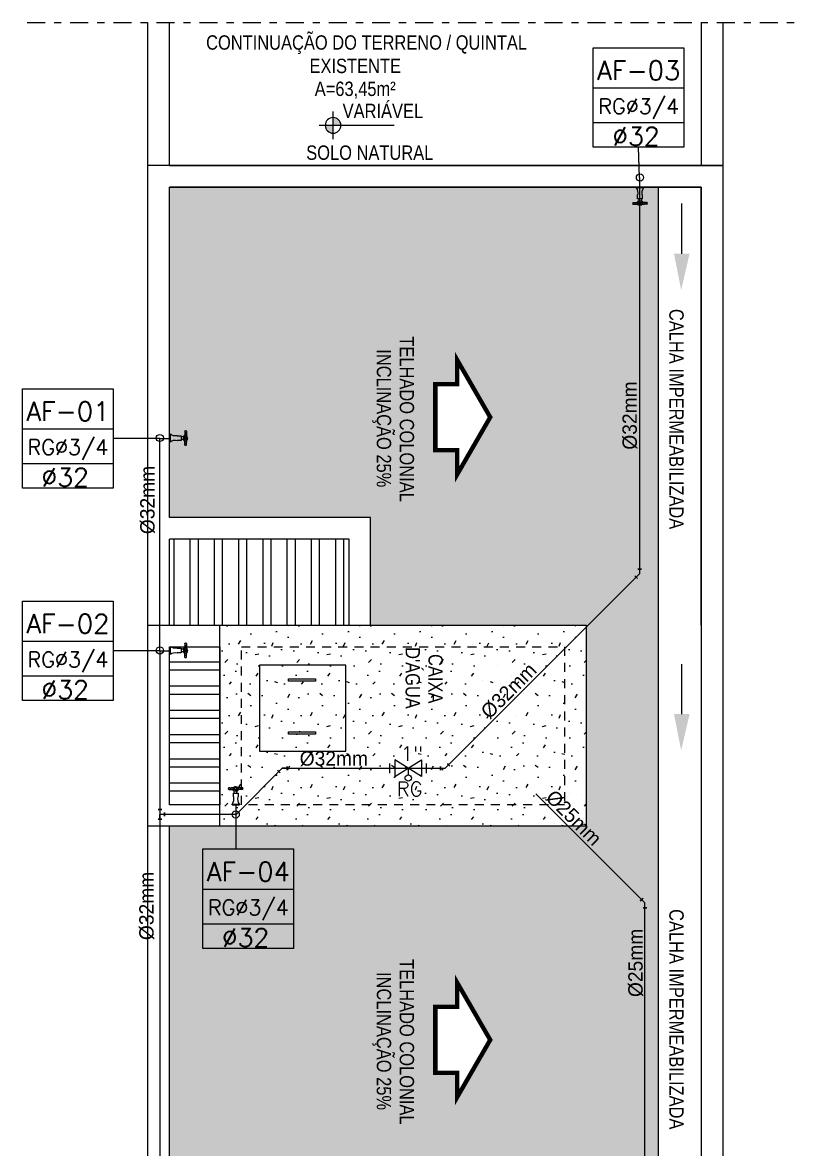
# Model space of a CAD drawing. Extents: x -210 to -126, y -135 to 724.
# Drawn here: x -182.08 to -171.23, y 695.03 to 710.72 of the extents above; entities that cross this region are included whole.
import ezdxf
from ezdxf.enums import TextEntityAlignment as Align

# ---------------------------------------------------------------- set-up
doc = ezdxf.new("R2010")
doc.units = 0
doc.header["$MEASUREMENT"] = 0
doc.linetypes.add('DASHDOT2', pattern=[0.5, 0.25, -0.125, 0, -0.125])
doc.linetypes.add('HIDDEN2', pattern=[0.1875, 0.125, -0.0625])
doc.layers.get('0').update_dxf_attribs({"linetype": 'CONTINUOUS'})
for name, color, linetype in [('02', 8, 'CONTINUOUS'), ('A-PEN-B', 5, 'CONTINUOUS'), ('AF', 5, 'CONTINUOUS'), ('CONEXAO_AG_FRIA', 2, 'CONTINUOUS'), ('DIVERSOS', 1, 'CONTINUOUS'), ('E-txt-g', 3, 'CONTINUOUS'), ('Esgoto', 5, 'CONTINUOUS'), ('HIDRO 01', 4, 'CONTINUOUS'), ('Prumadas_L', 1, 'CONTINUOUS'), ('Prumadas_Q', 3, 'CONTINUOUS'), ('Prumadas_T', 2, 'CONTINUOUS'), ('TEXTO', 4, 'CONTINUOUS'), ('TUBULAÇÃO_ESGOTO', 5, 'CONTINUOUS')]:
    doc.layers.add(name, color=color, linetype=linetype)
doc.layers.add('E-Txt-W', color=7, linetype='CONTINUOUS', lineweight=20)
doc.styles.add('F2', font='swissc.ttf')
doc.styles.add('REG60', font='romans.shx', dxfattribs={"width": 0.8, "height": 0.15})
doc.styles.add('REG80', font='romans.shx', dxfattribs={"width": 0.8, "height": 0.2})
doc.styles.add('ROMANS', font='romans', dxfattribs={"height": 0.1})

# ---------------------------------------------------------------- blocks, each defined once
blk = doc.blocks.new('Seta')
at = {"const_width": 2}
blk.add_lwpolyline([(10, 15), (10, 25.98), (25, 0), (10, -25.98), (10, -15), (0, -15), (0, 15)], close=True, dxfattribs=at)
blk = doc.blocks.new('TXT-AMB75')
at = {"layer": 'E-txt-g', "style": 'REG80', "width": 0.8, "flags": 8}
blk.add_attdef('TXT', text='', height=0.2, dxfattribs=at).set_placement((0.005, 0.296), align=Align.CENTER)
at = {"layer": 'E-Txt-W', "style": 'REG60', "width": 0.8, "flags": 8}
blk.add_attdef('TXT', text='', height=0.15, dxfattribs=at).set_placement((0.005, 0.027), align=Align.CENTER)
blk = doc.blocks.new('registro de gaveta')
at = {"layer": 'A-PEN-B'}
blk.add_line((0.0673, 0.0153), (-0.0044, 0.0153), dxfattribs=at)
blk.add_circle((0.0673, 0.0128), 0.025, dxfattribs=at)
at = {"layer": 'HIDRO 01', "color": 4}
for p, q in [((-0.1202, 0.0237), (-0.1202, 0.0281)), ((-0.1202, 0.013), (-0.1202, 0.0237)), ((-0.1202, 0.0023), (-0.1202, 0.013)), ((-0.1202, -0.0021), (-0.1202, 0.0023)), ((-0.1172, 0.0618), (-0.1172, 0.0333)), ((-0.1172, 0.0179), (-0.1172, 0.0337)), ((-0.1172, 0.0179), (-0.1172, 0.013)), ((-0.1172, 0.013), (-0.1172, 0.008)), ((-0.1172, 0.008), (-0.1172, -0.0079)), ((-0.1122, 0.0631), (-0.1159, 0.0631)), ((-0.1085, 0.0631), (-0.1122, 0.0631)), ((-0.1072, 0.0618), (-0.1072, 0.0348)), ((-0.1072, 0.0179), (-0.1072, 0.0353)), ((-0.1072, 0.013), (-0.1072, 0.0179)), ((-0.1072, 0.008), (-0.1072, 0.013)), ((-0.1072, 0.008), (-0.1072, -0.0088)), ((-0.0967, 0.0233), (-0.0967, 0.0275)), ((-0.0967, 0.013), (-0.0967, 0.0233)), ((-0.0805, 0.021), (-0.0967, 0.021)), ((-0.0967, 0.0027), (-0.0967, 0.013)), ((-0.0967, -0.0016), (-0.0967, 0.0027)), ((-0.0805, 0.0025), (-0.0967, 0.0025)), ((-0.0805, 0.013), (-0.0805, 0.0291)), ((-0.0805, 0.0291), (-0.0542, 0.0291)), ((-0.0805, -0.0031), (-0.0805, 0.013)), ((-0.0037, 0.039), (0, 0.039)), ((-0.0037, 0.013), (-0.0037, 0.039)), ((-0.0037, -0.013), (-0.0037, 0.013)), ((0, 0.013), (0, 0.039)), ((0, -0.013), (0, 0.013)), ((-0.1202, -0.0021), (-0.1202, -0.0022)), ((-0.1173, -0.0099), (-0.1173, -0.0149)), ((-0.1173, -0.0149), (-0.1173, -0.0198)), ((-0.1172, -0.0358), (-0.1172, -0.0073)), ((-0.1159, -0.0371), (-0.1122, -0.0371)), ((-0.1085, -0.0371), (-0.1122, -0.0371)), ((-0.1074, -0.0149), (-0.1074, -0.0099)), ((-0.1074, -0.0198), (-0.1074, -0.0149)), ((-0.1072, -0.0358), (-0.1072, -0.0088)), ((-0.0542, -0.0031), (-0.0805, -0.0031)), ((0, -0.013), (-0.0037, -0.013))]:
    blk.add_line(p, q, dxfattribs=at)
for points in [[(-0.0967, 0.0275), (-0.0982, 0.0279), (-0.0997, 0.0282), (-0.1019, 0.0287)], [(-0.0967, -0.0016), (-0.0982, -0.0019), (-0.0997, -0.0022), (-0.1019, -0.0027)]]:
    blk.add_lwpolyline(points, dxfattribs=at)
at = {"layer": 'HIDRO 01', "color": 4, "extrusion": (0, 0, -1)}
for centre, radius, start, end in [((0.0851, 0.013), 0.0395, 359.99565, 20.13631), ((0.1212, 0.0238), 0.000989, 20.12195, 100.11243), ((0.1212, 0.0238), 0.000991, 100.09482, 179.99997), ((0.124, 0.0339), 0.00681, 181.23675, 236.37895), ((0.1123, 0.0442), 0.00495, 0.02602, 89.97401), ((0.1123, 0.0368), 0.00495, 270.01829, 359.98187), ((0.1159, 0.0618), 0.00124, 0.00003, 90), ((0.1122, 0.0155), 0.00495, 0.02602, 89.97401), ((0.1122, 0.008), 0.00495, 270.01829, 359.98187), ((0.1123, 0.0442), 0.00495, 90.01816, 179.98176), ((0.1123, 0.0368), 0.00495, 180.01828, 269.98187), ((0.1122, 0.0155), 0.00495, 90.01816, 179.98176), ((0.1122, 0.008), 0.00495, 180.01828, 269.98187), ((0.1004, 0.0353), 0.00681, 282.35991, 359.99998), ((0.0409, 0.0948), 0.0671, 236.35821, 281.45069), ((0.0409, -0.0689), 0.0671, 78.54956, 123.64201), ((0.124, -0.0079), 0.00681, 123.6059, 180.00001), ((0.1123, -0.0099), 0.00495, 0.02602, 89.97401), ((0.1123, -0.0198), 0.00495, 270.01829, 359.98187), ((0.1123, -0.0099), 0.00495, 90.01816, 179.98176), ((0.1123, -0.0198), 0.00495, 180.01828, 269.98187), ((0.1085, -0.0358), 0.00124, 180, 270), ((0.1004, -0.0093), 0.00681, 359.9998, 77.64333)]:
    blk.add_arc(centre, radius, start, end, dxfattribs=at)
at = {"layer": 'HIDRO 01', "color": 4}
for centre, radius, start, end in [((-0.0851, 0.013), 0.0394, 179.994, 200.13886), ((-0.1201, 0.0281), 0.000125, 123.88448, 179.91511), ((-0.1085, 0.0618), 0.00124, 359.99895, 90), ((-0.1212, -0.0002), 0.00099, 200.12706, 280.0763), ((-0.1212, -0.0002), 0.00099, 280.07207, 0.00336), ((-0.1201, -0.0021), 0.000124, 206.71741, 236.35591), ((-0.1159, -0.0358), 0.00124, 179.99835, 270)]:
    blk.add_arc(centre, radius, start, end, dxfattribs=at)
blk = doc.blocks.new('NIVEL')
at = {"layer": 'DIVERSOS'}
h = blk.add_hatch(color=7, dxfattribs=at)
h.paths.add_polyline_path([(0, 0.137, 0.414214), (-0.137, 0), (0, 0)])
h.paths.add_polyline_path([(0, 0), (0, -0.137, 0.414214), (0.137, 0)])
at = {"layer": 'DIVERSOS', "color": 7}
for p, q in [((0, 0.242), (0, -0.242)), ((1.067, 0), (-0.242, 0))]:
    blk.add_line(p, q, dxfattribs=at)
blk.add_circle((0, 0), 0.137, dxfattribs=at)

msp = doc.modelspace()

# ---------------------------------------------------------------- hatches: boundary and pattern name
at = {"layer": '02', "linetype": 'Continuous'}
h = msp.add_hatch(dxfattribs=at)
h.set_pattern_fill('TROOF1', color=256, scale=0.3, angle=450, style=0, pattern_type=2)
h.set_pattern_definition([(90, (-1658.14793, 261.71673), (-0.3, 0.3), [0.096, -0.204]), (215.2176, (-1658.177931, 262.00473), (2.99999974996, 2.10000034906), [0.0624261, -6.1801698]), (250.71, (-1658.228931, 261.96873), (1.7999959482, 5.10000155527), [0.0635688, -6.2933172]), (289.29, (-1658.249931, 261.90873), (1.7999959482, -5.10000155527), [0.0635688, -6.2933172]), (324.7824, (-1658.228931, 261.84873), (2.99999974996, -2.10000034906), [0.0624261, -6.1801698]), (360, (-1658.17793, 261.81273), (0.3, 0.3), [0.03, -0.27]), (180, (-1658.14793, 262.00473), (-0.3, -0.3), [0.03, -0.27]), (90, (-1658.15993, 261.71673), (-0.3, 0.3), [0.084, -0.216]), (216.3844, (-1658.183931, 262.01673), (4.49999716586, 3.30000387505), [0.0708024, -7.0094517]), (252.3499, (-1658.240931, 261.97473), (-1.79999755715, -5.70000084583), [0.0692604, -6.8567775]), (287.6501, (-1658.261931, 261.90873), (-1.79999755715, 5.70000084583), [0.0692604, -6.8567775]), (323.6156, (-1658.240931, 261.84273), (4.49999716586, -3.30000387505), [0.0708024, -7.0094517]), (360, (-1658.18393, 261.80073), (0.3, 0.3), [0.024, -0.276]), (180, (-1658.15993, 262.01673), (-0.3, -0.3), [0.024, -0.276]), (90, (-1658.15993, 262.00473), (-0.3, 0.3), [0.012, -0.288]), (177.3974, (-1658.183931, 261.80073), (6.29999979587, -0.3000042576), [0.2642727, -6.3425421]), (182.6026, (-1658.183931, 262.01673), (-6.29999979587, -0.3000042576), [0.2642727, -6.3425421]), (90, (-1658.14793, 262.00473), (-0.3, 0.3), [0.012, -0.288])])
h.paths.add_polyline_path([(-176.032, 695.756), (-176.032, 696.092), (-176.338, 696.092), (-176.338, 697.009), (-176.032, 697.009), (-176.032, 697.345), (-175.574, 696.551)], flags=16)
h.paths.add_polyline_path([(-176.032, 704.428), (-176.032, 704.764), (-176.338, 704.764), (-176.338, 705.681), (-176.032, 705.681), (-176.032, 706.017), (-175.574, 705.222)], flags=16)
h.paths.add_polyline_path([(-180.038, 690.622), (-180.038, 683.625), (-173.238, 683.625), (-173.238, 690.622)])
h.paths.add_polyline_path([(-176.032, 688.348), (-175.574, 687.554), (-176.032, 686.76), (-176.032, 687.095), (-176.338, 687.095), (-176.338, 688.013), (-176.032, 688.013)], flags=16)
h.paths.add_polyline_path([(-176.891, 706.318), (-176.891, 704.074), (-176.577, 704.074), (-176.577, 706.318)], flags=24)
h.paths.add_polyline_path([(-177.292, 706.194), (-177.292, 704.22), (-176.824, 704.22), (-176.824, 706.194)], flags=24)
h.paths.add_polyline_path([(-176.891, 697.646), (-176.891, 695.402), (-176.577, 695.402), (-176.577, 697.646)], flags=24)
h.paths.add_polyline_path([(-177.292, 697.522), (-177.292, 695.548), (-176.824, 695.548), (-176.824, 697.522)], flags=24)
h.paths.add_polyline_path([(-180.058, 702.859), (-179.627, 702.859), (-179.627, 703.278), (-180.058, 703.278)], flags=9)
h.paths.add_polyline_path([(-179.407, 702.859), (-178.976, 702.859), (-178.976, 703.278), (-179.407, 703.278)], flags=24)
h.paths.add_polyline_path([(-177.069, 702.859), (-176.505, 702.859), (-176.505, 703.278), (-177.069, 703.278)], flags=24)
h.paths.add_polyline_path([(-174.607, 702.859), (-174.176, 702.859), (-174.176, 703.278), (-174.607, 703.278)], flags=24)
h.paths.add_polyline_path([(-173.958, 702.859), (-173.527, 702.859), (-173.527, 703.278), (-173.958, 703.278)], flags=24)
h.paths.add_polyline_path([(-176.891, 688.649), (-176.891, 686.405), (-176.577, 686.405), (-176.577, 688.649)], flags=24)
h.paths.add_polyline_path([(-177.292, 688.525), (-177.292, 686.551), (-176.824, 686.551), (-176.824, 688.525)], flags=24)
h.paths.add_polyline_path([(-177.238, 703.825), (-177.238, 702.325), (-174.238, 702.325), (-174.238, 699.525), (-180.038, 699.525), (-180.038, 693.525), (-177.038, 693.525), (-177.038, 691.325), (-180.038, 691.325), (-180.038, 690.622), (-173.238, 690.622), (-173.238, 708.425), (-180.038, 708.425), (-180.038, 703.825)])
h = msp.add_hatch(dxfattribs=at)
h.set_pattern_fill('ANSI32', color=256, scale=0.9, angle=405, style=0)
h.set_pattern_definition([(90, (-1489.58655, 251.04272), (-0.3375, 1e-16), []), (90, (-1489.47405, 251.15522), (-0.3375, 1e-16), [])])
h.paths.add_polyline_path([(-177.538, 702.325), (-177.538, 703.525), (-178.258, 703.525), (-178.258, 702.325)])
h.paths.add_polyline_path([(-178.258, 703.525), (-180.038, 703.525), (-180.038, 702.325), (-179.038, 702.325), (-178.258, 702.325)])
h.paths.add_polyline_path([(-180.058, 702.859), (-179.627, 702.859), (-179.627, 703.278), (-180.058, 703.278)], flags=9)
h.paths.add_polyline_path([(-179.407, 702.859), (-178.976, 702.859), (-178.976, 703.278), (-179.407, 703.278)], flags=24)
h = msp.add_hatch(dxfattribs=at)
h.set_pattern_fill('STIP2', color=256, angle=270, style=0, pattern_type=2)
h.set_pattern_definition([(270, (-1657.2779, 261.6267), (1, -2e-16), [0, -1]), (270, (-1657.4379, 261.5067), (1, -2e-16), [0, -1]), (270, (-1657.6779, 261.5567), (1, -2e-16), [0, -1]), (270, (-1657.9079, 261.2067), (1, -2e-16), [0, -1]), (270, (-1657.5479, 261.2367), (1, -2e-16), [0, -1]), (270, (-1657.3079, 260.9667), (1, -2e-16), [0, -1]), (270, (-1657.2379, 261.3167), (1, -2e-16), [0, -1]), (270, (-1657.6479, 260.8967), (1, -2e-16), [0, -1]), (270, (-1657.9679, 260.9467), (1, -2e-16), [0, -1]), (270, (-1658.1179, 261.6867), (1, -2e-16), [0, -1]), (270, (-1657.9179, 261.5067), (1, -2e-16), [0, -1]), (270, (-1658.1079, 261.3667), (1, -2e-16), [0, -1]), (270, (-1657.4679, 260.7567), (1, -2e-16), [0, -1]), (270, (-1657.7179, 261.0767), (1, -2e-16), [0, -1]), (270, (-1657.3879, 261.1567), (1, -2e-16), [0, -1]), (270, (-1657.4779, 260.9867), (1, -2e-16), [0, -1]), (270, (-1657.7479, 261.3467), (1, -2e-16), [0, -1]), (270, (-1657.2079, 261.0667), (1, -2e-16), [0, -1]), (270, (-1657.7979, 260.7567), (1, -2e-16), [0, -1]), (270, (-1658.0979, 260.7867), (1, -2e-16), [0, -1]), (345.9638, (-1657.57793, 261.53673), (-3.000000546, 0.999998057), [0.041231, -4.081875]), (239.0362, (-1657.36793, 261.36673), (2.000002484, 2.999998022), [0.05831, -5.772642]), (248.1986, (-1657.59793, 261.07673), (-0.99999991, -3.000000273), [0.053852, -5.331313]), (59.0362, (-1658.07793, 261.06673), (-2.000002484, -2.999998022), [0.05831, -5.772642]), (323.1301, (-1657.94793, 261.37673), (2.999999918, -2.000000123), [0.05, -4.95]), (225, (-1657.2279, 260.8467), (-4e-16, -1.0000003), [0.056569, -1.357645]), (11.3099, (-1657.84793, 260.91673), (4.000000752, 0.999997632), [0.05099, -5.048029]), (233.1301, (-1657.80793, 261.65673), (-2.000000123, -2.999999918), [0.05, -4.95]), (225, (-1657.1779, 261.5367), (-4e-16, -1.0000003), [0.042426, -1.371787])])
h.paths.add_polyline_path([(-174.538, 699.825), (-174.538, 702.025), (-179.038, 702.025), (-179.038, 699.825)], flags=0)
h.paths.add_polyline_path([(-177.584, 700.57), (-178.784, 700.57), (-178.784, 701.77), (-177.584, 701.77)], flags=0)
h.paths.add_polyline_path([(-178.006, 701.579), (-178.006, 701.548), (-178.38, 701.548), (-178.38, 701.579)], flags=0)
h.paths.add_polyline_path([(-178.006, 700.839), (-178.006, 700.808), (-178.38, 700.808), (-178.38, 700.839)], flags=0)
h.paths.add_polyline_path([(-177.584, 700.57), (-177.584, 701.77), (-178.784, 701.77), (-178.784, 700.57)], flags=0)
h.paths.add_polyline_path([(-174.238, 699.525), (-174.238, 702.325), (-179.338, 702.325), (-179.338, 699.525), (-179.038, 699.525)])
h.paths.add_polyline_path([(-174.538, 702.025), (-174.538, 699.825), (-179.038, 699.825), (-179.038, 702.025)], flags=16)
h.paths.add_polyline_path([(-177.017, 701.427), (-177.017, 700.498), (-176.629, 700.498), (-176.629, 701.427)], flags=8)
h.paths.add_polyline_path([(-176.686, 701.32), (-176.686, 700.583), (-176.372, 700.583), (-176.372, 701.32)], flags=8)
h = msp.add_hatch(dxfattribs=at)
h.set_pattern_fill('ANSI32', color=256, scale=0.9, angle=315, style=0)
h.set_pattern_definition([(360, (-1658.14793, 261.71673), (1e-16, 0.3375), []), (360, (-1658.03543, 261.60423), (1e-16, 0.3375), [])])
h.paths.add_polyline_path([(-179.338, 699.825), (-179.338, 702.025), (-180.038, 702.025), (-180.038, 699.825)])

# ---------------------------------------------------------------- linework, layer by layer
for p, q in [((-176.969, 700.267), (-176.969, 700.401)), ((-176.902, 700.449), (-176.902, 700.219)), ((-176.902, 700.219), (-176.529, 700.449)), ((-176.529, 700.219), (-176.902, 700.449)), ((-176.529, 700.449), (-176.529, 700.219)), ((-176.462, 700.267), (-176.462, 700.401)), ((-176.715, 700.334), (-176.715, 700.243))]:
    msp.add_line(p, q)
msp.add_ellipse((-176.715, 700.199), major_axis=(0.031, 0.031), ratio=1, start_param=2.356194490186756, end_param=8.639379797366342)
at = {"layer": '02', "linetype": 'DASHDOT2'}
msp.add_line((-182.019, 710.718), (-171.228, 710.718), dxfattribs=at)
at = {"layer": '02', "linetype": 'Continuous'}
for p, q in [((-180.338, 708.725), (-180.338, 710.718)), ((-180.038, 708.725), (-180.038, 710.718)), ((-172.638, 710.718), (-172.638, 708.725)), ((-172.338, 710.718), (-172.338, 708.725)), ((-180.338, 683.325), (-180.338, 708.725)), ((-172.338, 708.725), (-180.338, 708.725)), ((-180.038, 708.725), (-172.338, 708.725)), ((-172.338, 708.725), (-172.338, 683.325)), ((-180.038, 703.825), (-180.038, 708.425)), ((-180.038, 708.425), (-172.638, 708.425)), ((-172.638, 708.425), (-180.038, 708.425)), ((-173.238, 708.425), (-173.238, 683.625)), ((-172.638, 708.425), (-172.638, 683.625)), ((-172.638, 702.325), (-172.638, 708.425)), ((-177.238, 703.825), (-180.038, 703.825)), ((-177.238, 702.325), (-177.238, 703.825)), ((-180.038, 702.325), (-180.038, 703.525)), ((-177.538, 703.525), (-180.038, 703.525)), ((-177.538, 702.325), (-177.538, 703.525)), ((-180.038, 699.825), (-180.038, 702.025)), ((-180.038, 693.525), (-180.038, 699.525))]:
    msp.add_line(p, q, dxfattribs=at)
msp.add_lwpolyline([(-179.038, 699.525), (-180.338, 699.525), (-180.338, 702.325), (-179.038, 702.325)], dxfattribs=at)
for points in [[(-174.238, 702.325), (-174.238, 699.525), (-179.338, 699.525), (-179.338, 702.325)], [(-179.338, 702.025), (-179.338, 699.825), (-180.038, 699.825), (-180.038, 702.025)], [(-178.784, 701.77), (-178.784, 700.57), (-177.584, 700.57), (-177.584, 701.77)], [(-178.006, 701.579), (-178.006, 701.548), (-178.38, 701.548), (-178.38, 701.579)], [(-178.006, 700.839), (-178.006, 700.808), (-178.38, 700.808), (-178.38, 700.839)]]:
    msp.add_lwpolyline(points, close=True, dxfattribs=at)
at = {"layer": '02', "linetype": 'HIDDEN2'}
msp.add_lwpolyline([(-174.538, 702.025), (-174.538, 699.825), (-179.038, 699.825), (-179.038, 702.025)], close=True, dxfattribs=at)
at = {"layer": 'AF', "linetype": 'Continuous'}
for p, q in [((-173.495, 708.56), (-173.495, 703.108)), ((-172.907, 707.499), (-172.907, 708.196)), ((-180.172, 701.965), (-180.172, 704.927)), ((-173.542, 702.995), (-176.2, 700.334)), ((-180.172, 701.969), (-180.172, 699.691)), ((-172.907, 701.089), (-172.907, 701.785)), ((-179.111, 699.691), (-178.468, 700.334)), ((-173.466, 698.505), (-174.94, 699.977)), ((-179.111, 699.691), (-180.172, 699.691)), ((-180.172, 699.691), (-180.172, 690.946)), ((-173.42, 683.415), (-173.42, 698.392))]:
    msp.add_line(p, q, dxfattribs=at)
at = {"layer": 'AF', "color": 2}
for p, q in [((-173.542, 702.995), (-173.495, 703.042)), ((-173.495, 703.108), (-173.495, 703.042)), ((-176.154, 700.381), (-176.2, 700.334)), ((-178.515, 700.287), (-178.468, 700.334)), ((-178.402, 700.334), (-178.468, 700.334)), ((-176.266, 700.334), (-176.2, 700.334)), ((-180.172, 699.757), (-180.172, 699.691)), ((-180.172, 699.625), (-180.172, 699.691)), ((-180.106, 699.691), (-180.172, 699.691)), ((-173.466, 698.505), (-173.42, 698.458)), ((-173.42, 698.392), (-173.42, 698.458))]:
    msp.add_line(p, q, dxfattribs=at)
at = {"layer": 'AF', "color": 2, "extrusion": (2.77556e-16, 1, 0)}
msp.add_circle((173.495, 0, 703.108), 0.025, dxfattribs=at)
at = {"layer": 'AF', "color": 2, "extrusion": (-0.707107, -0.707107, 0)}
for centre in [(-619.805, 0, -374.38), (-621.407, 0, -368.949)]:
    msp.add_circle(centre, 0.025, dxfattribs=at)
at = {"layer": 'AF', "color": 2, "extrusion": (0.707107, 0.707107, 0)}
msp.add_circle((619.803, 0, 370.685), 0.025, dxfattribs=at)
at = {"layer": 'AF', "color": 2, "extrusion": (1, 6.12323e-17, 0)}
for centre in [(700.334, 0, -178.402), (699.691, 0, -180.106)]:
    msp.add_circle(centre, 0.025, dxfattribs=at)
at = {"layer": 'AF', "color": 2, "extrusion": (-1, 2.77556e-16, 0)}
msp.add_circle((-700.334, 0, 176.266), 0.025, dxfattribs=at)
at = {"layer": 'AF', "color": 2, "extrusion": (6.12323e-17, 1, 0)}
msp.add_circle((180.172, 0, 699.757), 0.025, dxfattribs=at)
at = {"layer": 'AF', "color": 2, "extrusion": (1.22465e-16, -1, 0)}
for centre in [(-180.172, 0, -699.625), (-173.42, 0, -698.392)]:
    msp.add_circle(centre, 0.025, dxfattribs=at)
at = {"layer": 'AF', "color": 2, "extrusion": (-0.707107, 0.707107, 0)}
msp.add_circle((-371.258, 0, 616.577), 0.025, dxfattribs=at)
at = {"layer": 'Esgoto'}
msp.add_line((-178.468, 700.334), (-176.2, 700.334), dxfattribs=at)
at = {"layer": 'Prumadas_L'}
for p, q in [((-174.139, 709.809), (-172.877, 709.809)), ((-174.139, 709.324), (-172.877, 709.324)), ((-173.495, 708.56), (-173.508, 708.982)), ((-182.084, 705.061), (-180.822, 705.061)), ((-180.172, 704.927), (-180.822, 704.927)), ((-182.084, 704.577), (-180.822, 704.577)), ((-182.084, 702.103), (-180.822, 702.103)), ((-180.172, 701.969), (-180.822, 701.969)), ((-182.084, 701.619), (-180.822, 701.619)), ((-179.116, 699.691), (-179.113, 699.21)), ((-179.572, 698.651), (-178.31, 698.651)), ((-179.572, 698.167), (-178.31, 698.167))]:
    msp.add_line(p, q, dxfattribs=at)
at = {"layer": 'Prumadas_Q'}
for p, q in [((-174.139, 710.367), (-172.877, 710.367)), ((-174.139, 708.982), (-174.139, 710.367)), ((-172.877, 710.367), (-172.877, 708.982)), ((-172.877, 708.982), (-174.139, 708.982)), ((-182.084, 705.619), (-180.822, 705.619)), ((-182.084, 704.234), (-182.084, 705.619)), ((-180.822, 705.619), (-180.822, 704.234)), ((-180.822, 704.234), (-182.084, 704.234)), ((-182.084, 702.661), (-180.822, 702.661)), ((-182.084, 701.276), (-182.084, 702.661)), ((-180.822, 702.661), (-180.822, 701.276)), ((-180.822, 701.276), (-182.084, 701.276)), ((-179.572, 699.21), (-178.31, 699.21)), ((-179.572, 697.825), (-179.572, 699.21)), ((-178.31, 699.21), (-178.31, 697.825)), ((-178.31, 697.825), (-179.572, 697.825))]:
    msp.add_line(p, q, dxfattribs=at)
at = {"layer": 'TUBULAÇÃO_ESGOTO'}
for points in [[(-172.916, 706.992), (-172.799, 707.498), (-173.016, 707.501)], [(-172.916, 700.581), (-172.799, 701.087), (-173.016, 701.09)]]:
    msp.add_solid(points, dxfattribs=at)

# ---------------------------------------------------------------- block references
at = {"layer": '02'}
ref = msp.add_blockref('TXT-AMB75', (-177.303, 709.908), dxfattribs=dict(at, xscale=1.458, yscale=1.458, zscale=1.458))
ref.add_attrib('TXT', 'CONTINUAÇÃO DO TERRENO / QUINTAL', dxfattribs={"layer": 'E-txt-g', "color": 2, "height": 0.2, "style": 'F2'}).set_placement((-177.295, 710.34), align=Align.CENTER)
ref = msp.add_blockref('TXT-AMB75', (-177.461, 709.582), dxfattribs=dict(at, xscale=1.458, yscale=1.458, zscale=1.458))
ref.add_attrib('TXT', 'EXISTENTE', dxfattribs={"layer": 'E-txt-g', "color": 2, "height": 0.2, "style": 'F2'}).set_placement((-177.453, 710.014), align=Align.CENTER)
ref.add_attrib('TXT', 'A=63,45m²', dxfattribs={"layer": 'E-Txt-W', "height": 0.2, "style": 'F2'}).set_placement((-177.453, 709.695), align=Align.CENTER)
at = {"layer": '02', "linetype": 'Continuous', "xscale": -0.7971733240954236, "yscale": 0.7971733240954236, "zscale": 0.7971733240954236, "rotation": 180}
msp.add_blockref('NIVEL', (-177.761, 709.286), dxfattribs=at)
at = {"layer": '02'}
ref = msp.add_blockref('TXT-AMB75', (-173.513, 705.191), dxfattribs=dict(at, xscale=-1.458, yscale=1.458, zscale=1.458, rotation=270))
ref.add_attrib('TXT', 'CALHA IMPERMEABILIZADA', dxfattribs={"layer": 'E-txt-g', "color": 2, "height": 0.2, "rotation": 270, "style": 'F2'}).set_placement((-173.081, 705.196), align=Align.CENTER)
ref = msp.add_blockref('TXT-AMB75', (-177.266, 705.191), dxfattribs=dict(at, xscale=-1.458, yscale=1.458, zscale=1.458, rotation=270))
ref.add_attrib('TXT', 'TELHADO COLONIAL', dxfattribs={"layer": 'E-txt-g', "color": 2, "height": 0.2, "rotation": 270, "style": 'F2'}).set_placement((-176.834, 705.196), align=Align.CENTER)
ref.add_attrib('TXT', 'INCLINAÇÃO 25%', dxfattribs={"layer": 'E-Txt-W', "height": 0.2, "rotation": 270, "style": 'F2'}).set_placement((-177.153, 705.207), align=Align.CENTER)
at = {"layer": '02', "xscale": 0.03057599999997219, "yscale": 0.03057599999997219, "zscale": 0.03057599999997219}
for p in [(-176.338, 705.222), (-176.338, 696.551)]:
    msp.add_blockref('Seta', p, dxfattribs=at)
at = {"layer": '02'}
ref = msp.add_blockref('TXT-AMB75', (-176.866, 701.576), dxfattribs=dict(at, xscale=-1.458, yscale=1.458, zscale=1.458, rotation=270))
ref.add_attrib('TXT', 'CAIXA', dxfattribs={"layer": 'E-txt-g', "color": 2, "height": 0.2, "rotation": 270, "style": 'F2'}).set_placement((-176.434, 701.58), align=Align.CENTER)
ref.add_attrib('TXT', "D'ÁGUA", dxfattribs={"layer": 'E-Txt-W', "height": 0.2, "rotation": 270, "style": 'F2'}).set_placement((-176.752, 701.591), align=Align.CENTER)
ref = msp.add_blockref('TXT-AMB75', (-173.513, 696.833), dxfattribs=dict(at, xscale=-1.458, yscale=1.458, zscale=1.458, rotation=270))
ref.add_attrib('TXT', 'CALHA IMPERMEABILIZADA', dxfattribs={"layer": 'E-txt-g', "color": 2, "height": 0.2, "rotation": 270, "style": 'F2'}).set_placement((-173.081, 696.838), align=Align.CENTER)
ref = msp.add_blockref('TXT-AMB75', (-177.266, 696.519), dxfattribs=dict(at, xscale=-1.458, yscale=1.458, zscale=1.458, rotation=270))
ref.add_attrib('TXT', 'TELHADO COLONIAL', dxfattribs={"layer": 'E-txt-g', "color": 2, "height": 0.2, "rotation": 270, "style": 'F2'}).set_placement((-176.834, 696.524), align=Align.CENTER)
ref.add_attrib('TXT', 'INCLINAÇÃO 25%', dxfattribs={"layer": 'E-Txt-W', "height": 0.2, "rotation": 270, "style": 'F2'}).set_placement((-177.153, 696.535), align=Align.CENTER)
at = {"layer": 'AF', "linetype": 'Continuous', "xscale": 2, "yscale": 2, "zscale": 2}
for p, rotation in [((-173.464, 708.425), 90), ((-180.038, 704.958), 180), ((-180.038, 702), 180), ((-179.142, 699.825), 270)]:
    msp.add_blockref('registro de gaveta', p, dxfattribs=dict(at, rotation=rotation))

# ---------------------------------------------------------------- texts
at = {"layer": '02', "linetype": 'Continuous', "style": 'F2'}
for s, p in [('VARIÁVEL', (-177.628, 709.587)), ('SOLO NATURAL', (-178.135, 709.006))]:
    msp.add_text(s, height=0.2, dxfattribs=at).set_placement(p, align=Align.TOP_LEFT)
at = {"layer": 'CONEXAO_AG_FRIA', "style": 'ROMANS'}
for s, p in [('1"', (-176.82, 700.435)), ('RG', (-176.876, 699.945))]:
    msp.add_text(s, height=0.2, rotation=360, dxfattribs=at).set_placement(p)
at = {"layer": 'Prumadas_T', "style": 'ROMANS'}
for s, height, p in [('AF-03', 0.2647, (-173.507, 709.919)), ('RG%%C3/4', 0.2117, (-173.506, 709.446)), ('%%C32', 0.2562, (-173.545, 709.004)), ('AF-01', 0.2647, (-181.452, 705.172)), ('RG%%C3/4', 0.2117, (-181.451, 704.699)), ('%%C32', 0.2562, (-181.49, 704.257)), ('AF-02', 0.2647, (-181.452, 702.214)), ('RG%%C3/4', 0.2117, (-181.451, 701.741)), ('%%C32', 0.2562, (-181.49, 701.299)), ('AF-04', 0.2647, (-178.941, 698.762)), ('RG%%C3/4', 0.2117, (-178.94, 698.289)), ('%%C32', 0.2562, (-178.979, 697.847))]:
    msp.add_text(s, height=height, rotation=0, dxfattribs=at).set_placement(p, align=Align.CENTER)
at = {"layer": 'TEXTO'}
for s, rotation, p in [('Ø32mm', 90, (-173.633, 705.245)), ('Ø32mm', 90, (-180.346, 704.069)), ('Ø32mm', 45, (-175.319, 701.414)), ('Ø25mm', 315.0712, (-174.41, 699.645)), ('Ø32mm', 90, (-180.359, 698.416)), ('Ø25mm', 90, (-173.552, 697.623))]:
    msp.add_text(s, height=0.2, rotation=rotation, dxfattribs=at).set_placement(p, align=Align.MIDDLE_CENTER)
msp.add_text('Ø32mm', height=0.2, dxfattribs=at).set_placement((-177.75, 700.47), align=Align.MIDDLE_CENTER)

doc.saveas('drawing.dxf')
